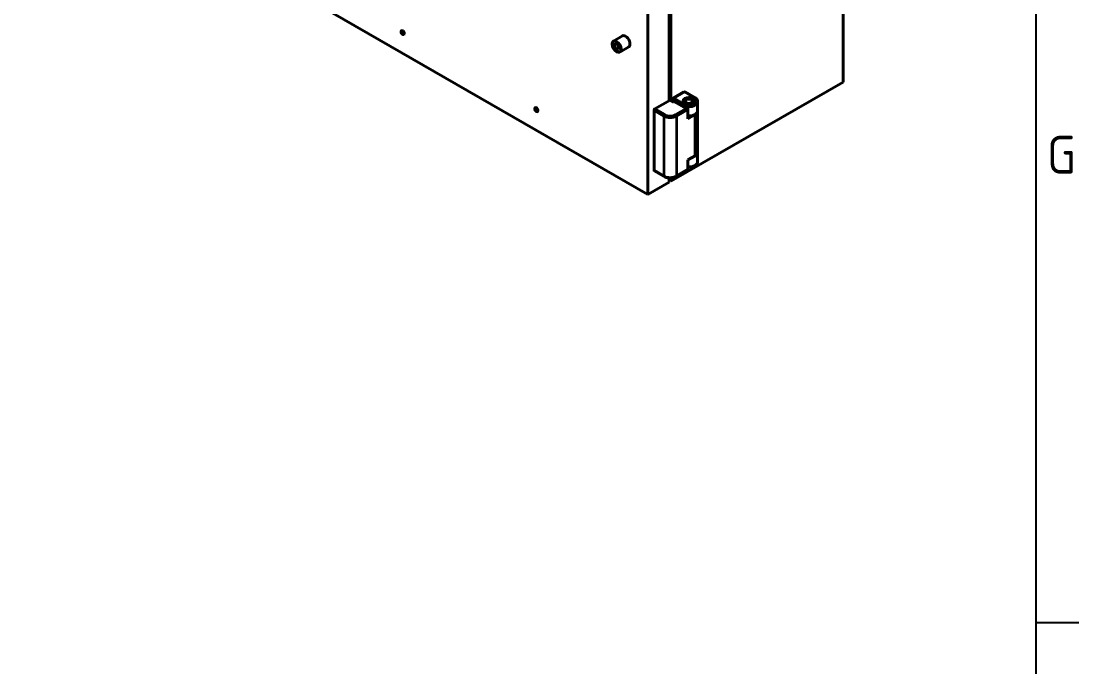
# Model space of a CAD drawing. Header units: millimetres. Extents: x 0 to 2523, y 0 to 1782.
# Drawn here: x 2221.6 to 2473.2, y 1326 to 1479.6 of the extents above; entities that cross this region are included whole.
import ezdxf

# ---------------------------------------------------------------- set-up
doc = ezdxf.new("R2010")
doc.units = ezdxf.units.MM
doc.header["$LTSCALE"] = 3
doc.layers.get('0').update_dxf_attribs({"color": 3, "lineweight": 25})
for name, color, linetype, lineweight in [('가시적인 것(ISO)', 3, 'Continuous', 40), ('가시적인 좁은 것(ISO)', 3, 'Continuous', 35), ('경계(ISO)', 7, 'Continuous', 25)]:
    doc.layers.add(name, color=color, linetype=linetype, lineweight=lineweight)
doc.styles.add('문자 텍스트_M2B', font='isocp.shx')

# ---------------------------------------------------------------- blocks, each defined once
blk = doc.blocks.new('경계 Default Border')
at = {"layer": '경계(ISO)'}
blk.add_line((821, 445.5), (824.4, 445.5), dxfattribs=at)
at = {"layer": '경계(ISO)', "flags": 128}
blk.add_lwpolyline([(20, 20), (20, 574), (821, 574), (821, 20), (20, 20)], dxfattribs=at)
at = {"layer": '경계(ISO)', "color": 2, "insert": (821.878, 481.096), "char_height": 3, "attachment_point": 7, "style": '문자 텍스트_M2B'}
blk.add_mtext('G', dxfattribs=at)

msp = doc.modelspace()

# ---------------------------------------------------------------- linework, layer by layer
at = {"layer": '가시적인 것(ISO)'}
for p, q in [((2417.1122, 1599.9863), (2417.1122, 1465.091)), ((2370.6553, 1438.3383), (2370.6553, 1573.2335)), ((2375.7465, 1460.6469), (2375.7465, 1552.6499)), ((2376.1708, 1460.6469), (2376.1708, 1552.6499)), ((2370.6553, 1438.3383), (2285.8025, 1487.2017)), ((2364.6035, 1476.048), (2362.4822, 1474.8264)), ((2366.1006, 1473.4483), (2363.9793, 1472.2267)), ((2417.1122, 1465.091), (2376.1708, 1441.5144)), ((2376.595, 1461.2572), (2379.1406, 1462.7231)), ((2379.3527, 1462.7236), (2376.8072, 1461.2577)), ((2379.2463, 1462.6623), (2379.1406, 1462.7231)), ((2379.5025, 1462.7383), (2381.8359, 1461.3945)), ((2375.9586, 1460.769), (2372.3524, 1458.6923)), ((2376.8072, 1460.2804), (2375.9586, 1460.769)), ((2376.7196, 1461.1854), (2376.595, 1461.2572)), ((2376.595, 1460.8902), (2376.595, 1461.2572)), ((2376.595, 1460.8902), (2376.595, 1460.4026)), ((2377.0193, 1460.4026), (2376.8072, 1460.2804)), ((2380.0764, 1458.743), (2377.169, 1460.4173)), ((2379.7746, 1460.8893), (2379.5616, 1460.7657)), ((2381.0522, 1460.8893), (2381.2652, 1460.7657)), ((2382.5134, 1458.231), (2382.5134, 1460.4016)), ((2372.1403, 1458.3249), (2372.1403, 1444.0996)), ((2380.2013, 1456.3619), (2380.2013, 1458.5692)), ((2381.8983, 1457.3391), (2380.2013, 1456.3619)), ((2382.5134, 1458.1942), (2382.5134, 1448.3837)), ((2380.2013, 1446.5513), (2381.8983, 1447.5286)), ((2382.5134, 1446.1763), (2382.5134, 1448.3469)), ((2380.2013, 1444.3439), (2380.2013, 1446.5513)), ((2372.2027, 1443.9618), (2374.5361, 1442.618)), ((2375.7465, 1441.2701), (2375.7465, 1442.281)), ((2376.1708, 1441.5144), (2376.1708, 1442.281)), ((2380.0764, 1444.1701), (2377.3811, 1442.618)), ((2375.7465, 1441.2701), (2370.6553, 1438.3383)), ((2375.7465, 1441.7587), (2376.1708, 1441.5144))]:
    msp.add_line(p, q, dxfattribs=at)
for centre, major_axis, ratio in [((2312.319, 1476.8372), (0.262, -0.455), 0.57809312), ((2363.2307, 1473.5266), (0.7485, -1.2999), 0.57809312), ((2363.2307, 1473.5266), (0.3681, -0.6391), 0.57809312), ((2380.4134, 1460.6469), (1.35, 0), 0.5758617), ((2380.4134, 1460.5242), (0.9, 0), 0.5758617), ((2344.1388, 1458.5134), (0.262, -0.455), 0.57809312)]:
    msp.add_ellipse(centre, major_axis=major_axis, ratio=ratio, dxfattribs=at)
for centre, major_axis, ratio, start_param, end_param in [((2312.7433, 1477.0815), (0.262, -0.455), 0.57809312, 4.07990888, 5.34486908), ((2365.352, 1474.7481), (-0.7485, 1.2999), 0.57809312, 3.14159265, 6.28318531), ((2379.3527, 1462.4783), (0.1497, 0.26), 0.57809312, 0, 0.78346445), ((2376.8072, 1461.0124), (-0.1497, -0.26), 0.57809312, 3.92505711, 5.49585344), ((2377.0193, 1460.1573), (0.1497, 0.26), 0.57809312, 0, 0.78346445), ((2380.4134, 1460.5242), (-1.2, 0), 0.5758617, 2.42121291, 7.00356505), ((2380.4134, 1460.279), (-1.2, 0), 0.5758617, 5.50163969, 6.10477871), ((2380.4134, 1460.279), (1.2, 0), 0.5758617, 0.1784066, 0.78154562), ((2344.5631, 1458.7577), (0.262, -0.455), 0.57809312, 4.07990888, 5.34486908), ((2372.3524, 1458.4471), (-0.1497, -0.26), 0.57809312, 3.92505711, 5.49585344), ((2379.777, 1458.5692), (-0.4243, 0), 0.57809312, 3.14159265, 4.71238898), ((2380.4134, 1458.231), (2.1, 0), 0.5758617, 4.61120114, 6.28318531), ((2380.4134, 1458.1942), (2.1, 0), 0.5758617, 5.49778714, 6.2983969), ((2380.4134, 1448.3469), (2.1, 0), 0.5758617, 5.28999313, 6.2983969), ((2380.4134, 1448.3837), (2.1, 0), 0.5758617, 5.49778714, 6.28318531), ((2372.3524, 1444.2218), (-0.1497, -0.26), 0.57809312, 5.49585344, 6.28318531), ((2379.777, 1444.3439), (-0.4243, 0), 0.57809312, 2.35426078, 3.14159265)]:
    msp.add_ellipse(centre, major_axis=major_axis, ratio=ratio, start_param=start_param, end_param=end_param, dxfattribs=at)
for points, knots in [([(2381.8359, 1461.3945), (2381.9143, 1461.3494), (2381.988, 1461.2999), (2382.124, 1461.1921), (2382.1863, 1461.1338), (2382.2975, 1461.0082), (2382.3462, 1460.9409), (2382.427, 1460.7978), (2382.4589, 1460.722), (2382.5021, 1460.5646), (2382.5134, 1460.4832), (2382.5134, 1460.4016)], [6.283185307, 6.283185307, 6.283185307, 6.283185307, 6.44026494, 6.44026494, 6.597344573, 6.597344573, 6.754424205, 6.754424205, 6.911503838, 6.911503838, 7.068583471, 7.068583471, 7.068583471, 7.068583471]), ([(2380.2013, 1444.8463), (2380.207, 1444.846), (2380.2127, 1444.8456), (2380.4409, 1444.8326), (2380.6665, 1444.8418), (2381.1032, 1444.9035), (2381.3143, 1444.9561), (2381.7039, 1445.1035), (2381.8822, 1445.1986), (2382.1826, 1445.4285), (2382.3063, 1445.563), (2382.4643, 1445.8494), (2382.5079, 1445.9965), (2382.5132, 1446.1562), (2382.5134, 1446.1662), (2382.5134, 1446.1763)], [3.81928862, 3.81928862, 3.81928862, 3.81928862, 3.82800286, 3.82800286, 4.16774807, 4.16774807, 4.50833769, 4.50833769, 4.85259338, 4.85259338, 5.19011331, 5.19011331, 5.47841658, 5.47841658, 5.49778714, 5.49778714, 5.49778714, 5.49778714]), ([(2374.5361, 1442.618), (2374.693, 1442.5277), (2374.8689, 1442.4547), (2375.2451, 1442.3443), (2375.4453, 1442.3071), (2375.8543, 1442.2698), (2376.063, 1442.2698), (2376.472, 1442.3071), (2376.6722, 1442.3443), (2377.0484, 1442.4547), (2377.2243, 1442.5277), (2377.3811, 1442.618)], [3.14159265, 3.14159265, 3.14159265, 3.14159265, 3.45575192, 3.45575192, 3.76991118, 3.76991118, 4.08407045, 4.08407045, 4.39822972, 4.39822972, 4.71238898, 4.71238898, 4.71238898, 4.71238898])]:
    msp.add_open_spline(points, degree=3, knots=knots, dxfattribs=at)
at = {"layer": '가시적인 좁은 것(ISO)'}
for p, q in [((2381.6862, 1461.3798), (2379.3527, 1462.7236)), ((2378.9285, 1459.5465), (2376.595, 1460.8902)), ((2376.8072, 1461.2577), (2379.1406, 1459.9139)), ((2379.777, 1458.8145), (2377.0193, 1460.4026)), ((2378.9285, 1459.4041), (2378.9285, 1459.5465)), ((2374.4737, 1456.9812), (2372.1403, 1458.3249)), ((2372.3524, 1458.6923), (2374.6858, 1457.3486)), ((2374.4737, 1456.9812), (2374.4737, 1442.7558)), ((2379.777, 1458.8145), (2377.2314, 1457.3486)), ((2380.2013, 1458.5692), (2377.4436, 1456.9812)), ((2377.4436, 1456.9812), (2377.4436, 1442.7558)), ((2381.8983, 1447.5286), (2381.8983, 1457.3391)), ((2372.1403, 1444.0996), (2374.4737, 1442.7558)), ((2377.4436, 1442.7558), (2380.2013, 1444.3439))]:
    msp.add_line(p, q, dxfattribs=at)
for centre, major_axis, ratio, start_param, end_param in [((2380.4134, 1460.4016), (2.1, 0), 0.5758617, 3.92699082, 6.28318531), ((2379.1406, 1459.6687), (0.1497, 0.26), 0.57809312, 0.78346445, 2.35426078), ((2381.6862, 1461.1346), (0.1497, 0.26), 0.57809312, 0, 0.78346445), ((2374.6858, 1457.1033), (-0.1497, -0.26), 0.57809312, 3.92505711, 5.49585344), ((2375.9586, 1457.8363), (-2.1, 0), 0.5758617, 0.78539816, 2.35619449), ((2375.9586, 1458.0815), (-1.8, 0), 0.5758617, 0.78539816, 2.35619449), ((2377.2314, 1457.1033), (0.1497, -0.26), 0.57809312, 0.78733187, 2.3581282), ((2380.4134, 1446.1763), (2.1, 0), 0.5758617, 4.61120114, 6.28318531), ((2374.6858, 1442.878), (-0.1497, -0.26), 0.57809312, 5.49585344, 6.28318531), ((2375.9586, 1443.611), (2.1, 0), 0.5758617, 3.92699082, 5.49778714), ((2377.2314, 1442.878), (0.1497, -0.26), 0.57809312, 0, 0.78733187)]:
    msp.add_ellipse(centre, major_axis=major_axis, ratio=ratio, start_param=start_param, end_param=end_param, dxfattribs=at)
msp.add_open_spline([(2379.1406, 1459.9139), (2379.2136, 1459.8719), (2379.2923, 1459.8338), (2379.3765, 1459.7996), (2379.3822, 1459.7973), (2379.3875, 1459.7952), (2379.3935, 1459.7928), (2379.4776, 1459.7595), (2379.5659, 1459.7305), (2379.6585, 1459.7059), (2379.6718, 1459.7024), (2379.6845, 1459.6991), (2379.6985, 1459.6956), (2379.7821, 1459.6747), (2379.868, 1459.6577), (2379.9559, 1459.6444), (2379.9852, 1459.6399), (2380.0142, 1459.636), (2380.0446, 1459.6323), (2380.1661, 1459.6177), (2380.2892, 1459.6103), (2380.4134, 1459.6103), (2380.522, 1459.6103), (2380.6298, 1459.6159), (2380.7365, 1459.6272), (2380.7518, 1459.6288), (2380.7674, 1459.6305), (2380.7822, 1459.6323), (2380.8863, 1459.6449), (2380.9877, 1459.6626), (2381.0863, 1459.6855), (2381.1003, 1459.6887), (2381.1149, 1459.6923), (2381.1283, 1459.6956), (2381.2287, 1459.7206), (2381.3243, 1459.7506), (2381.4152, 1459.7857), (2381.4213, 1459.788), (2381.4277, 1459.7905), (2381.4333, 1459.7928), (2381.524, 1459.8287), (2381.6084, 1459.8691), (2381.6862, 1459.9139), (2381.7591, 1459.9559), (2381.8253, 1460.0012), (2381.8848, 1460.0498), (2381.8887, 1460.053), (2381.8924, 1460.0561), (2381.8966, 1460.0595), (2381.9544, 1460.108), (2382.0047, 1460.1588), (2382.0475, 1460.2122), (2382.0536, 1460.2198), (2382.0593, 1460.2271), (2382.0653, 1460.2352), (2382.1016, 1460.2834), (2382.1312, 1460.3328), (2382.1543, 1460.3834), (2382.162, 1460.4003), (2382.1689, 1460.417), (2382.1752, 1460.4345), (2382.2007, 1460.5045), (2382.2134, 1460.5754), (2382.2134, 1460.6469), (2382.2134, 1460.7094), (2382.2037, 1460.7715), (2382.1842, 1460.833), (2382.1814, 1460.8417), (2382.1783, 1460.8507), (2382.1752, 1460.8593), (2382.1534, 1460.9192), (2382.1227, 1460.9776), (2382.0829, 1461.0343), (2382.0772, 1461.0424), (2382.0711, 1461.0509), (2382.0653, 1461.0586), (2382.0219, 1461.1164), (2381.9698, 1461.1714), (2381.9088, 1461.2238), (2381.9048, 1461.2273), (2381.9004, 1461.231), (2381.8966, 1461.2342), (2381.8343, 1461.2864), (2381.7642, 1461.3349), (2381.6862, 1461.3798)], degree=3, knots=[0, 0, 0, 0, 0.05859375, 0.05859375, 0.05859375, 0.0625, 0.0625, 0.0625, 0.1171875, 0.1171875, 0.1171875, 0.125, 0.125, 0.125, 0.171875, 0.171875, 0.171875, 0.1875, 0.1875, 0.1875, 0.25, 0.25, 0.25, 0.3046875, 0.3046875, 0.3046875, 0.3125, 0.3125, 0.3125, 0.3671875, 0.3671875, 0.3671875, 0.375, 0.375, 0.375, 0.43359375, 0.43359375, 0.43359375, 0.4375, 0.4375, 0.4375, 0.5, 0.5, 0.5, 0.55859375, 0.55859375, 0.55859375, 0.5625, 0.5625, 0.5625, 0.6171875, 0.6171875, 0.6171875, 0.625, 0.625, 0.625, 0.671875, 0.671875, 0.671875, 0.6875, 0.6875, 0.6875, 0.75, 0.75, 0.75, 0.8046875, 0.8046875, 0.8046875, 0.8125, 0.8125, 0.8125, 0.8671875, 0.8671875, 0.8671875, 0.875, 0.875, 0.875, 0.93359375, 0.93359375, 0.93359375, 0.9375, 0.9375, 0.9375, 1, 1, 1, 1], dxfattribs=at)

# ---------------------------------------------------------------- block references
at = {"xscale": 3, "yscale": 3, "zscale": 3}
msp.add_blockref('경계 Default Border', (0, 0), dxfattribs=at)

doc.saveas('drawing.dxf')
